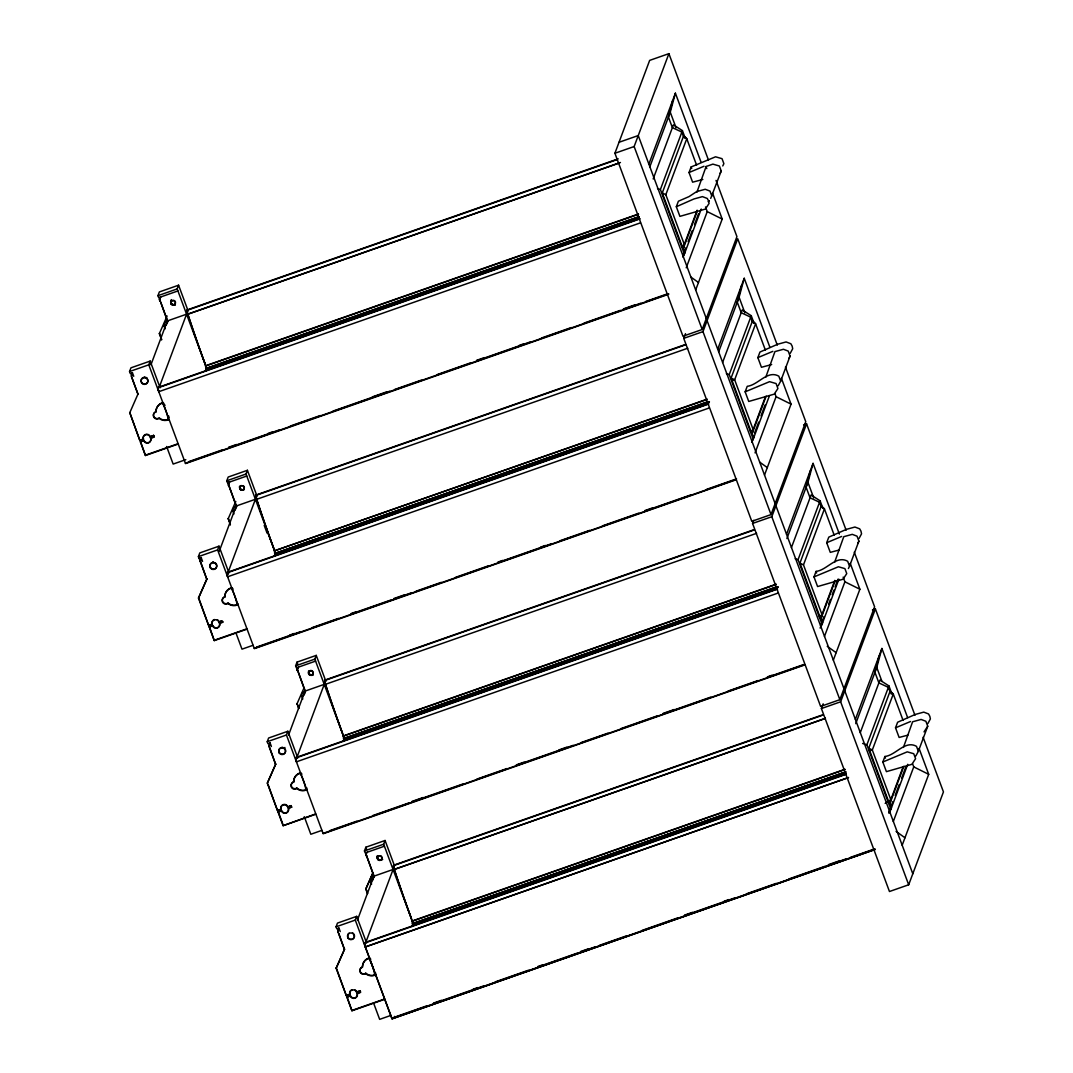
<?xml version="1.0" encoding="UTF-8"?>
<svg xmlns="http://www.w3.org/2000/svg" width="1073" height="1073" viewBox="0 0 1073 1073"><rect width="100%" height="100%" fill="white"/><g stroke="black" fill="none" stroke-linecap="round" stroke-linejoin="round"><path stroke-width="1.5" d="M169.145 419.57L168.072 419.945A9.053 8.879 20.5 0 1 159.22 418.43L159.099 418.309A3.621 3.554 20.5 0 1 153.747 417.048A3.621 3.554 20.5 0 1 155.692 412.086L156.242 409.631A9.053 8.879 20.5 0 1 162.023 402.871L161.875 403.26A9.053 8.879 20.5 0 0 156.095 410.034M227.945 603.402L227.865 603.469A3.621 3.554 20.5 0 1 222.58 602.141A3.621 3.554 20.5 0 1 224.539 597.165L224.928 595.126A9.053 8.879 20.5 0 1 230.708 588.353L230.936 588.098A9.053 1.14 70.7 0 1 234.41 594.992A9.053 1.14 70.7 0 1 236.972 604.327L236.959 605.145A9.053 8.879 20.5 0 1 228.053 603.509L228.2 603.12A9.053 8.879 20.5 0 0 237.093 604.743M224.847 597.098L225.075 594.724A9.053 8.879 20.5 0 1 230.856 587.95L231.741 587.87A9.053 1.14 70.7 0 1 233.082 589.171M293.68 782.19L293.761 780.205A9.053 8.879 20.5 0 1 299.541 773.445L299.689 773.043A9.053 8.879 20.5 0 0 293.908 779.816L293.372 782.257A3.621 3.554 20.5 0 0 291.413 787.233A3.621 3.554 20.5 0 0 296.698 788.548L296.886 788.601A9.053 8.879 20.5 0 0 305.792 790.224L306.811 789.755A9.053 1.14 70.7 0 0 306.704 787.797M365.611 973.573L365.531 973.64A3.621 3.554 20.5 0 1 360.246 972.326A3.621 3.554 20.5 0 1 362.205 967.35L362.594 965.298A9.053 8.879 20.5 0 1 368.374 958.524L368.602 958.283A9.053 1.14 70.7 0 1 372.076 965.177A9.053 1.14 70.7 0 1 374.638 974.499L374.625 975.317A9.053 8.879 20.5 0 1 365.719 973.694L365.759 973.184A9.053 8.879 20.5 0 0 374.772 974.928M362.513 967.283L362.741 964.909A9.053 8.879 20.5 0 1 368.522 958.135L369.407 958.055A9.053 1.14 70.7 0 1 370.762 959.342M131.402 376.315L137.961 394.153L131.483 376.677L132.435 372.814L133.736 376.301M131.483 375.161L132.341 372.707M200.182 561.031L201.174 557.799L200.195 560.267M247.072 629.113L214.278 640.608L209.235 627.034L212.642 625.841A3.621 3.554 20.5 0 0 217.282 628A3.621 3.554 20.5 0 0 219.429 623.453L222.795 622.273L222.285 620.891L218.905 622.072A3.621 3.554 20.5 0 0 214.265 619.912A3.621 3.554 20.5 0 0 212.119 624.459L208.712 625.653L198.478 598.104L206.794 579.246L200.316 561.769L201.268 557.906L202.569 561.38M384.738 999.285L351.944 1010.779L346.901 997.206L350.308 996.012A3.621 3.554 20.5 0 0 354.948 998.185A3.621 3.554 20.5 0 0 357.094 993.638L360.461 992.458L359.951 991.076L356.571 992.257A3.621 3.554 20.5 0 0 351.931 990.084A3.621 3.554 20.5 0 0 349.798 994.631L346.391 995.824L336.144 968.275L344.46 949.431L337.982 931.954L338.947 928.078L340.235 931.565M168.126 419.235L168.112 420.053L168.126 419.288A9.053 1.14 70.7 0 0 165.577 409.899A9.053 1.14 70.7 0 0 162.103 403.019L161.875 403.26M236.972 604.327L236.959 605.145L237.978 604.662A9.053 1.14 70.7 0 0 238.032 603.951M305.805 789.406L305.792 790.224L305.792 789.473A9.053 1.14 70.7 0 0 303.243 780.084A9.053 1.14 70.7 0 0 299.769 773.19L299.541 773.445M374.638 974.499L374.625 975.317L375.644 974.834A9.053 1.14 70.7 0 0 375.537 972.889M159.475 300.064L160.346 297.047L159.461 298.857M228.442 483.547L228.308 485.157M297.141 670.236L298.495 667.111M365.906 854.524L366.108 853.732L365.973 855.329M697.115 210.214L684.306 244.416L683.353 248.346L684.923 252.571L683.045 256.568M765.357 396.862L753.139 429.508L752.186 433.438L753.756 437.663L751.878 441.647M834.781 580.399L821.985 614.601L821.019 618.517L822.602 622.756L820.094 628.067M903.037 767.034L890.818 799.693L889.852 803.61L891.435 807.848L888.927 813.16M672.61 100.661L668.439 117.064L672.382 127.633L681.878 132.073L683.447 136.311L686.774 138.739L696.592 165.148M741.443 285.753L737.285 302.157L741.215 312.726L750.711 317.165L752.28 321.404L755.607 323.818L765.425 350.227M810.276 470.832L806.118 487.236L810.048 497.818L819.544 502.258L821.127 506.496L824.44 508.91L834.258 535.32M879.109 655.925L874.951 672.328L878.881 682.911L888.377 687.35L889.96 691.575L893.273 694.003L903.09 720.412M683.125 248.963L684.306 244.416L665.823 194.709L686.774 138.739L683.689 135.694L662.269 192.912L683.125 248.963L697.316 211.019M751.958 434.055L753.139 429.508L734.656 379.802L755.607 323.818L752.522 320.773L731.102 378.004L751.958 434.055L766.149 396.111M820.791 619.148L821.985 614.601L803.489 564.894L824.44 508.91L821.355 505.866L799.948 563.084L820.791 619.148L834.982 581.204M889.624 804.24L890.818 799.693L872.322 749.987L893.273 694.003L890.188 690.958L868.781 748.176L889.624 804.24L903.815 766.296M649.822 166.825L670.263 112.196L675.4 93.19L701.112 162.345M718.655 351.904L739.096 297.275L744.233 278.283L769.945 347.424M786.911 538.552L807.942 482.367L813.066 463.375L839.368 534.072M855.744 723.645L876.775 667.46L881.899 648.468L907.624 717.609M297.127 669.029L297.757 667.54L297.073 669.431M365.96 854.121L367.328 852.203M206.485 368.549L639.186 216.84M206.794 579.246L200.383 561.005M275.627 764.338L269.296 746.473L269.792 743.2L269.149 746.862L275.627 764.338L267.311 783.196L277.558 810.732L280.965 809.538A3.621 3.554 20.5 0 1 283.098 804.991A3.621 3.554 20.5 0 1 287.738 807.164L291.266 805.595L287.886 806.775A3.621 3.554 20.5 0 0 283.245 804.602A3.621 3.554 20.5 0 0 281.113 809.149L280.965 809.538M344.46 949.431L338.827 933.483M132.435 372.814L130.302 373.565L129.551 371.553L130.96 367.824L150.18 361.091L160.118 387.796M177.917 290.944L158.697 297.677L157.946 295.679L159.34 291.95L178.574 285.203L188.177 311.022M159.408 299.26L160.829 296.926M131.416 374.799L132.194 373.096M159.555 298.857L167.576 321.551M131.335 375.55L131.51 374.785M139.879 440.56L129.779 412.622L139.879 440.56L143.286 439.367A3.621 3.554 20.5 0 1 145.432 434.82A3.621 3.554 20.5 0 1 150.072 436.979L153.6 435.41L150.072 436.979M161.554 339.913L159.421 333.395L161.701 339.524M668.707 294.23L185.522 463.59L148.785 364.82L150.18 361.091M205.453 371.271L206.633 368.133L177.179 288.932L178.574 285.203M163.968 325.843C163.23 322.141 170.956 317.621 166.1 325.092L163.968 325.843L165.108 328.901M150.917 364.847L167.348 320.934L186.568 314.201L159.569 386.347M178.239 444.021L145.445 455.515L140.402 441.942L143.956 440.359A3.621 3.554 20.5 0 0 148.597 442.519A3.621 3.554 20.5 0 0 150.73 437.972L154.11 436.791L153.6 435.41M143.286 439.367L143.433 438.964A3.621 3.554 20.5 0 1 148.342 434.565M140.402 441.942L143.956 440.359M156.014 412.019L155.84 411.683A3.621 3.554 20.5 0 0 153.895 416.659A3.621 3.554 20.5 0 0 159.18 417.987L159.354 418.027A9.053 8.879 20.5 0 0 168.26 419.65M143.809 440.748A3.621 3.554 20.5 0 0 148.45 442.921A3.621 3.554 20.5 0 0 150.582 438.374L150.73 437.972M145.445 455.515L140.55 441.553M638.918 217.524L206.244 369.179L204.809 363.076A202.931 25.497 70.7 0 1 187.842 314.228L187.587 313.316A6.237 0.778 70.7 0 1 187.641 310.58M201.268 557.906L199.135 558.657L198.398 556.646L199.793 552.917L219.013 546.17L228.951 572.888M246.763 476.036L227.53 482.77L226.779 480.771L228.187 477.042L247.407 470.296L256.447 494.586M199.135 558.657L201.416 557.504M227.53 482.77L229.81 481.629M228.978 485.868L236.409 506.644M198.478 598.104L206.941 578.843M230.387 525.005L228.267 518.487L229.971 523.074M735.998 479.805L254.355 648.669L217.618 549.913L219.013 546.17M275.828 554.084L246.012 474.025L247.407 470.296M232.801 510.936C232.063 507.221 239.789 502.714 234.933 510.185L232.801 510.936L233.941 513.994M219.16 551.509L236.181 506.027L255.401 499.294L228.415 571.44M208.712 625.653L198.626 597.701M209.235 627.034L212.789 625.438A3.621 3.554 20.5 0 0 217.43 627.611A3.621 3.554 20.5 0 0 219.576 623.064L222.943 621.884M212.119 624.459L212.266 624.057A3.621 3.554 20.5 0 1 214.412 619.51M218.905 622.072L221.306 620.891M214.278 640.608L209.383 626.632M709.333 402.067L275.077 554.272L273.655 548.169A203.401 25.564 70.7 0 1 256.608 499.24L256.42 498.409A6.237 0.778 70.7 0 1 255.951 496.195M274.286 556.364L275.466 553.225L708.019 401.932M271.402 746.473L270.101 742.999L267.968 743.737L267.231 741.738L268.626 738.009L287.846 731.263L297.784 757.967M315.596 661.116L296.363 667.862L295.625 665.864L297.02 662.121L316.24 655.388L325.843 681.194M297.221 669.042L305.242 691.736M297.811 670.947L297.261 670.625M267.311 783.196L275.774 763.922M298.656 708.569L297.1 703.58L298.804 708.167M804.83 664.898L323.188 833.761L286.451 735.005L287.846 731.263M344.688 739.364L314.845 659.117L316.24 655.388M301.634 696.015C300.896 692.313 308.622 687.806 303.78 695.277L301.634 696.015L302.774 699.073M288.583 735.032L305.014 691.119L324.234 684.373L297.248 756.532M277.558 810.732L268.022 784.323M278.068 812.127L281.622 810.531A3.621 3.554 20.5 0 0 286.263 812.704A3.621 3.554 20.5 0 0 288.409 808.157L291.776 806.976L288.261 808.546A3.621 3.554 20.5 0 1 286.115 813.093A3.621 3.554 20.5 0 1 281.475 810.933L278.068 812.127L283.111 825.687L315.905 814.192M296.778 788.494L296.926 788.092A3.621 3.554 20.5 0 1 291.99 782.914M283.111 825.687L314.993 814.179M778.166 587.159L343.923 739.351L342.488 733.261A203.401 25.564 70.7 0 1 325.441 684.333A6.572 0.832 70.7 0 1 325.508 680.899M343.132 741.456L344.299 738.318L776.852 587.025M716.026 180.412L736.936 236.623L702.185 329.505L682.965 336.238L614.909 153.265L649.661 60.383L668.895 53.65L708.448 160.025M338.947 928.078L336.801 928.829L336.064 926.831L337.459 923.102L356.679 916.355L366.617 943.06M384.429 846.208L365.196 852.955L364.458 850.943L365.853 847.214L385.073 840.481L394.113 864.771M366.054 854.135L374.075 876.829M337.847 930.827L338.102 932.316M337.901 931.579L337.995 930.814M366.644 856.039L366.094 855.718M702.185 329.505L634.143 146.532L668.895 53.65M336.144 968.275L344.607 949.015M367.489 893.648L365.786 889.061L372.975 872.725M392.047 1018.8L875.233 849.44L392.021 1018.854L355.284 920.084L356.679 916.355M413.521 924.457L383.678 844.21L385.073 840.481M371.607 884.165L370.467 881.107L371.915 877.325L373.873 876.333M357.416 920.124L373.847 876.212L393.08 869.465L366.081 941.611M374.155 876.239L372.613 880.356L370.467 881.107M648.87 164.102L675.4 93.19M346.391 995.824L336.292 967.886M346.901 997.206L350.455 995.623A3.621 3.554 20.5 0 0 355.096 997.796A3.621 3.554 20.5 0 0 357.242 993.249L360.608 992.069L360.099 990.674M653.175 178.95L673.428 124.844L682.415 130.624L685.178 138.028M349.798 994.631L349.946 994.242A3.621 3.554 20.5 0 1 352.078 989.695M356.571 992.257L356.719 991.868A3.621 3.554 20.5 0 0 356.29 991.036M351.944 1010.779L347.048 996.817M682.991 257.064L684.386 254.019L660.391 189.505L682.415 130.624M676.325 206.727L693.936 198.961L702.453 196.627L707.241 198.451L708.529 200.799L709.092 203.414L705.377 209.061L679.906 216.37L676.325 206.727L678.391 201.228L689.027 196.6L696.685 191.598M702.828 179.486L692.608 182.182L689.027 172.538L691.119 166.959L715.543 156.806L722.035 158.67L723.873 163.646L722.773 165.953M845.417 772.801L412.756 924.443L411.321 918.354A203.401 25.564 70.7 0 1 394.274 869.425L394.086 868.58A6.237 0.778 70.7 0 1 394.421 866.273M411.965 926.549L413.132 923.41L845.685 772.104M696.927 192.174L706.101 166.503L712.888 164.129L719.379 166.007L721.23 170.969L710.728 198.357M681.637 246.616L684.306 244.416M394.515 1016.413L394.18 1017.298L427.336 1005.669M682.871 255.656L685.781 247.89M688.101 241.666L692.179 230.789M694.499 224.565L698.577 213.675M684.386 254.019L701.219 209.034M686.224 267.794L707.241 211.609L705.511 206.955M695.68 289.965L722.209 219.053L712.579 193.167M785.449 367.06L805.769 421.716L771.018 514.597L751.797 521.33L683.742 338.357L685.513 333.649M771.018 514.597L702.976 331.624L737.728 238.743L777.295 345.117M717.703 349.194L744.233 278.283M722.598 362.486L742.261 309.936L751.261 315.717L754.011 323.121M751.824 442.156L753.219 439.112L729.224 374.598L751.261 315.717M771.661 364.565L761.441 367.274L757.86 357.631L759.952 352.051L777.603 344.259L786.093 341.938L790.868 343.762L792.156 346.11L792.706 348.725L790.211 353.366M745.158 391.819L769.569 381.666L776.074 383.544L777.925 388.506L774.21 394.153L748.739 401.463L745.158 391.819L747.224 386.307C758.168 385.127 767.423 369.689 778.824 376.18L780.675 381.143L778.166 385.77M750.47 431.708L753.139 429.508M754.614 432.982L758.678 422.091M761.012 415.868L765.089 404.99M753.219 439.112L769.475 395.682M780.675 381.143L790.063 356.062L788.212 351.086L783.438 349.275L774.934 351.595L765.76 377.253M755.057 452.886L776.074 396.702L774.921 393.59M764.513 475.044L791.042 404.145L781.412 378.259M854.282 552.152L874.602 606.808L839.851 699.69L820.63 706.423L752.575 523.45L753.756 520.311M839.851 699.69L771.809 516.717L806.561 423.835L803.597 424.868M786.536 534.274L813.066 463.375M791.431 547.579L811.094 495.015L820.094 500.809L822.843 508.213M820.657 627.249L822.052 624.204L798.057 559.69L820.094 500.809M813.991 576.912L838.402 566.759L844.907 568.623L846.758 573.586L843.043 579.232L817.586 586.555L813.991 576.912L816.057 571.399C827.001 570.219 836.256 554.781 847.67 561.273L849.508 566.236L848.408 568.542M839.032 550.047L830.287 552.367L826.693 542.723L828.785 537.144L846.436 529.351L854.926 527.031L859.701 528.855L860.989 531.202L861.552 533.817L859.044 538.458M849.508 566.236L858.896 541.141L857.045 536.178L852.27 534.354L843.767 536.688L834.593 562.346M819.303 616.801L821.985 614.601M820.537 625.841L824.024 616.519M828.678 604.072L830.422 599.405M832.179 594.75L833.922 590.083M835.076 586.971L837.986 579.192M822.052 624.204L838.885 579.219M824.466 636.423L844.907 581.794L843.177 577.126M833.345 660.136L859.875 589.238L850.245 563.352M923.115 737.245L943.449 791.901L908.683 884.782L889.463 891.515L821.408 708.542L823.179 703.834M908.683 884.782L840.642 701.796L875.394 608.928L872.443 609.96M855.369 719.366L881.899 648.468M860.264 732.671L879.927 680.108L888.927 685.902L891.676 693.306M889.49 812.341L890.885 809.297L866.89 744.783L888.927 685.902M907.865 735.139L899.12 737.459L895.526 727.816L897.618 722.236L915.269 714.444L923.759 712.123L928.534 713.947L929.822 716.295L930.385 718.91L927.877 723.537M882.824 762.004L907.235 751.851L913.74 753.715L915.591 758.678L911.876 764.325L886.419 771.648L882.824 762.004L884.89 756.492C895.834 755.298 905.089 739.874 916.503 746.352L918.34 751.328L915.832 755.955M888.793 812.489L892.857 801.598M895.19 795.388L899.268 784.497M901.588 778.274L905.666 767.396M890.885 809.297L907.718 764.311M918.34 751.328L927.729 726.233L925.878 721.271L921.103 719.447L912.6 721.78L903.426 747.438M893.299 821.516L913.74 766.887L912.587 763.775M902.178 845.229L928.708 774.33L919.078 748.431M228.401 483.547L228.71 482.783L228.831 486.257L228.428 485.546M159.287 333.797L167.106 315.998M129.645 413.011L138.109 393.751M228.12 518.876L235.792 501.467M296.953 703.968L304.142 687.632M365.786 889.061L372.827 873.1M720.117 173.276L721.23 170.969M788.95 358.369L790.063 356.062M857.783 543.461L858.896 541.141M927.729 726.233L924.027 731.88M270.101 742.999L269.015 746.111M229.474 481.857L228.388 484.299L236.556 506.255M296.845 788.159L297.033 788.212A9.053 8.879 20.5 0 0 305.939 789.835M365.866 973.305L365.678 973.251A3.621 3.554 20.5 0 1 360.649 972.339A3.621 3.554 20.5 0 1 361.507 967.377M708.14 201.697L709.333 200.691M890.818 799.693L885.158 803.409M689.027 172.538L704.009 166.261M757.86 357.631L772.842 351.354M826.693 542.723L841.688 536.433M895.526 727.816L910.521 721.525M157.946 295.679L177.179 288.932M619.027 142.28L638.247 135.547L706.302 318.52M614.909 153.265L634.143 146.532M187.131 309.936L618.222 158.844M187.238 310.258L616.747 159.716M620.435 162.506L187.775 314.148A203.401 25.564 70.7 0 0 204.782 363.13M618.933 163.136L187.842 314.228A6.572 0.832 70.7 0 1 187.842 310.714M129.551 371.553L148.785 364.82M696.712 191.598L705.216 189.264L709.991 191.088L711.842 196.051M205.734 365.705L638.422 214.01M205.855 365.933L638.529 214.292M205.721 368.455L639.025 216.585M206.137 368.857L639.012 217.269M158.133 387.42L639.763 218.61M158.254 387.742L639.87 218.932M158.133 388.587A6.237 0.778 70.7 0 0 158.589 390.8L158.844 391.672L640.46 222.862M161.835 403.153L162.908 402.777A9.053 1.14 70.7 0 1 163.632 403.086M140.027 440.158L143.433 438.964M150.582 438.374L153.962 437.18L153.452 435.799M145.593 455.113L177.313 443.994M185.803 459.646L173.155 464.072L166.61 446.502M228.643 447.253L236.529 444.49M268.116 433.425L272.85 431.762M372.331 396.889L386.548 391.913M476.546 360.367L484.446 357.604M519.184 345.426L523.919 343.762M623.413 308.89L634.465 305.014M189.25 461.47L222.419 449.855M228.737 447.642L279.262 429.924M290.314 426.048L320.317 415.533M332.952 411.107L389.794 391.189M394.542 389.526L421.381 380.11M437.167 374.584L470.336 362.956M476.653 360.743L530.33 341.925M541.396 338.049L571.386 327.533M584.02 323.107L620.342 310.379M623.507 309.279L640.876 303.19M645.611 301.526L666.132 294.324M185.428 463.201L668.613 293.854M226.779 480.771L246.012 474.025M683.742 338.357L702.976 331.624M255.964 495.029L685.473 344.487M256.071 495.35L685.58 344.809M273.655 548.169A202.931 25.497 70.7 0 1 256.675 499.321L687.766 348.229M198.398 556.646L217.618 549.913M731.706 380.835L734.656 379.802L731.102 378.004M707.255 399.102L274.567 550.798L705.779 399.934M274.554 553.547L708.126 401.584M274.97 553.95L709.427 401.798M226.98 572.513L708.596 403.703M227.087 572.834L708.703 404.025M228.08 574.149A6.237 0.778 70.7 0 0 227.422 575.879L227.677 576.764L709.293 407.955M208.859 625.251L212.266 624.057M214.426 640.205L246.146 629.086M253.054 645.289L241.988 649.165L235.993 633.057M289.576 635.109L294.31 633.459M351.166 613.528L355.901 611.865M393.791 598.586L404.856 594.71M498.02 562.064L502.754 560.401M540.644 547.109L545.392 545.46M644.873 510.587L652.76 507.824M256.514 647.113L300.722 631.621M311.774 627.745L338.625 618.343M351.26 613.904L390.733 600.075M393.885 598.962L411.254 592.873M416.002 591.223L441.258 582.357M455.475 577.381L488.631 565.753M498.113 562.44L551.804 543.622M559.69 540.859L589.694 530.344M602.329 525.904L638.65 513.176M644.967 510.963L690.757 494.921M706.544 489.382L736.547 478.866M254.261 648.293L735.877 479.497M295.625 665.864L314.845 659.117M752.575 523.45L771.809 516.717M324.797 680.121L754.306 529.579M324.918 680.443L754.426 529.901M325.441 684.333L756.599 533.321M267.231 741.738L286.451 735.005M343.4 735.89L776.101 584.195M776.195 584.463L343.534 736.118L344.661 739.176M343.387 738.64L776.704 586.77M343.803 739.042L778.046 586.837M344.017 739.096L776.678 587.441M295.813 757.592L777.429 588.795M295.92 757.927L777.536 589.117M778.126 593.047L296.443 761.817A6.572 0.832 70.7 0 1 296.524 758.383M299.501 773.338L300.574 772.962M277.692 810.343L279.973 809.552M321.887 830.381L310.821 834.258L304.289 816.687M412.099 801.383L423.151 797.507M516.314 764.861L524.214 762.098M558.953 749.92L566.852 747.143M663.168 713.384L674.233 709.508M767.396 676.862L772.131 675.199M330.082 830.542L356.933 821.14M372.72 815.601L409.041 802.872M412.193 801.772L462.731 784.055M476.935 779.078L506.939 768.563M516.408 765.237L573.264 745.319M581.15 742.543L608.002 733.141M620.637 728.715L656.958 715.986M663.262 713.773L710.634 697.168M728.004 691.079L758.007 680.564M767.49 677.237L803.811 664.509M323.094 833.386L804.71 664.576M364.458 850.943L383.678 844.21M821.408 708.542L840.642 701.796M393.63 865.214L823.139 714.672M393.751 865.535L821.677 715.543M336.064 926.831L355.284 920.084M869.371 751.02L872.322 749.987L868.781 748.176M412.233 920.983L844.934 769.287M845.028 769.556L412.367 921.211L413.494 924.269M412.22 923.732L845.806 771.769M412.636 924.135L845.658 772.171M412.85 924.175L845.524 772.533M364.646 942.684L846.262 773.888M366.336 942.456L846.369 774.21M365.424 943.757A6.237 0.778 70.7 0 0 365.102 946.064L365.343 946.936L848.475 777.549L365.343 946.936L391.927 1018.478L875.125 849.119M346.539 995.436L349.946 994.242M356.719 991.868L358.972 991.076M352.092 1010.39L383.826 999.271M390.733 1015.474L379.654 1019.35L373.659 1003.242M433.559 1003.081L441.459 1000.318M473.045 989.239L477.78 987.589M537.788 966.558L542.522 964.895M580.413 951.617L588.312 948.84M684.641 915.081L692.528 912.318M724.114 901.24L728.849 899.59M828.329 864.717L839.381 860.841M433.653 1003.456L484.191 985.752M495.243 981.875L528.399 970.26M537.881 966.934L577.354 953.092M580.506 951.992L594.724 947.003M599.458 945.353L626.31 935.938M642.097 930.412L678.418 917.67M684.735 915.457L735.26 897.752M746.312 893.876L776.315 883.361M788.95 878.935L825.271 866.206M828.423 865.093L845.792 859.004M850.527 857.354L874.213 849.051M224.995 596.709L224.673 596.776A3.621 3.554 20.5 0 0 222.728 601.752A3.621 3.554 20.5 0 0 228.013 603.066M293.828 781.801L293.519 781.868A3.621 3.554 20.5 0 0 292.674 782.284M657.534 188.62L660.391 189.505M726.367 373.712L729.224 374.598M795.2 558.805L798.057 559.69M862.612 743.455L866.89 744.783M707.241 211.609L722.209 219.053M776.074 396.702L791.042 404.145M844.907 581.794L859.875 589.238M913.74 766.887L928.708 774.33M662.269 192.912L665.823 194.709M799.948 563.084L803.489 564.894M690.838 277.022L698.469 282.494M759.671 462.114L767.302 467.587M827.229 646.295L836.135 652.679M896.062 831.374L904.968 837.772M159.595 300.453L159.984 301.164L159.555 299.219M806.561 423.835L846.128 530.21M875.394 608.928L914.961 715.302M706.007 166.53L706.785 168.622M683.689 135.694L684.467 137.8M752.522 320.773L753.3 322.893M890.188 690.958L891.368 694.137M691.119 166.959L691.709 168.568M670.263 112.196L676.044 127.727M739.096 297.275L744.877 312.82M807.942 482.367L813.71 497.899M876.775 667.46L881.966 681.435M816.057 571.399L816.647 573.009M884.89 756.492L885.493 758.101M707.08 320.626L775.135 503.613M775.913 505.718L843.968 688.692M844.759 690.811L912.801 873.784M264.213 525.421L267.083 533.133M297.02 662.121L297.757 664.133M365.853 847.214L366.59 849.226M160.722 302.345L167.723 321.162M297.221 669.391L305.389 691.347M366.067 854.484L374.222 876.426M365.933 888.672L367.637 893.259M291.118 805.984L291.628 807.365M278.779 813.24L282.695 823.796M296.51 761.857L296.255 760.972A6.237 0.778 70.7 0 1 296.591 758.665M200.329 560.629L200.235 561.407M158.147 387.849A6.237 0.778 70.7 0 1 158.415 387.809M158.777 391.632A6.572 0.832 70.7 0 1 158.563 387.755M175.248 304.987A3.42 3.353 20.5 0 1 170.701 301.205M170.969 300.36A3.42 3.353 20.5 0 1 171.439 299.622M175.395 304.598A3.42 3.353 20.5 0 1 170.848 300.802M175.476 302.935A2.28 2.24 20.5 0 1 172.646 304.692A2.28 2.24 20.5 0 1 171.09 301.741A2.28 2.24 20.5 0 1 174.175 300.507M174.684 300.829A2.28 2.24 20.5 0 1 175.489 302.358M147.779 379.52A3.42 3.353 20.5 0 1 144.278 383.986A3.42 3.353 20.5 0 1 141.609 378.93A3.42 3.353 20.5 0 1 147.363 378.729M146.719 377.575A2.28 2.24 20.5 0 1 144.479 377.173M149.147 435.075A3.621 3.554 20.5 0 1 150.22 436.59M164.249 404.078A9.053 1.14 70.7 0 1 165.001 405.554M168.662 415.948A9.053 1.14 70.7 0 1 169.038 417.625M256.608 499.24A6.572 0.832 70.7 0 1 256.139 495.096M256.755 496.088A6.237 0.778 70.7 0 1 257.064 496.665M227.61 576.724A6.572 0.832 70.7 0 1 228.013 573.894M243.209 490.254A3.42 3.353 20.5 0 1 239.534 486.284M244.228 489.677A3.42 3.353 20.5 0 1 239.641 486.78M243.021 485.6A2.28 2.24 20.5 0 1 243.812 489.073A2.28 2.24 20.5 0 1 240.204 488.899A2.28 2.24 20.5 0 1 241.277 485.506M214.841 562.695A3.42 3.353 20.5 0 1 216.209 567.684A3.42 3.353 20.5 0 1 210.992 568.086A3.42 3.353 20.5 0 1 211.435 562.949M212.226 562.56A3.42 3.353 20.5 0 1 213.983 562.426M213.822 562.574A2.28 2.24 20.5 0 1 212.91 561.823M217.175 619.658A3.621 3.554 20.5 0 1 219.053 621.683M325.588 681.181A6.237 0.778 70.7 0 0 325.253 683.501L325.508 684.413A202.931 25.497 70.7 0 0 342.488 733.261M313.061 674.769A3.42 3.353 20.5 0 1 308.514 670.987M312.914 675.172A3.42 3.353 20.5 0 1 308.528 673.12M309.587 670.866A2.28 2.24 20.5 0 1 313.142 672.342A2.28 2.24 20.5 0 1 310.312 674.877A2.28 2.24 20.5 0 1 309.145 671.255M284.922 747.492A2.28 2.24 20.5 0 1 282.145 747.358M301.298 773.257A9.053 1.14 70.7 0 1 301.915 774.25M394.341 865.991A6.572 0.832 70.7 0 0 394.274 869.425A202.931 25.497 70.7 0 0 411.321 918.34M365.276 946.909A6.572 0.832 70.7 0 1 365.356 943.462M379.131 860.117A3.42 3.353 20.5 0 1 377.468 855.637M382.685 859.46A3.42 3.353 20.5 0 1 381.022 860.05M380.137 859.996A3.42 3.353 20.5 0 1 377.347 856.08M380.687 855.771A2.28 2.24 20.5 0 1 381.478 859.258A2.28 2.24 20.5 0 1 377.87 859.071A2.28 2.24 20.5 0 1 378.943 855.691M353.862 934.006A3.42 3.353 20.5 0 1 353.044 938.687A3.42 3.353 20.5 0 1 348.282 937.815A3.42 3.353 20.5 0 1 349.101 933.134M352.507 932.866A3.42 3.353 20.5 0 1 353.258 933.349M354.841 989.843A3.621 3.554 20.5 0 1 355.646 990.339M337.915 930.076L338.438 928.614L337.915 930.076M366.376 852.968L366.067 853.732L366.376 852.968M825.365 718.333L394.274 869.425L825.432 718.414M171.224 304.196A2.28 2.24 20.5 0 0 175.14 303.887A2.28 2.24 20.5 0 0 172.874 300.681A2.28 2.24 20.5 0 0 171.224 304.196M141.636 382.94A3.42 3.353 20.5 0 0 147.524 382.484A3.42 3.353 20.5 0 0 144.117 377.683A3.42 3.353 20.5 0 0 141.636 382.94M240.057 489.288A2.28 2.24 20.5 0 0 243.987 488.98A2.28 2.24 20.5 0 0 241.707 485.774A2.28 2.24 20.5 0 0 240.057 489.288M210.469 568.033A3.42 3.353 20.5 0 0 216.357 567.577A3.42 3.353 20.5 0 0 212.95 562.762A3.42 3.353 20.5 0 0 210.469 568.033M308.89 674.381A2.28 2.24 20.5 0 0 312.82 674.072A2.28 2.24 20.5 0 0 310.54 670.866A2.28 2.24 20.5 0 0 308.89 674.381M279.449 752.723A3.42 3.353 20.5 0 0 285.338 752.267A3.42 3.353 20.5 0 0 281.931 747.465A3.42 3.353 20.5 0 0 279.449 752.723M279.302 753.112A3.42 3.353 20.5 0 0 285.19 752.656A3.42 3.353 20.5 0 0 281.783 747.854A3.42 3.353 20.5 0 0 279.302 753.112M377.723 859.46A2.28 2.24 20.5 0 0 381.653 859.165A2.28 2.24 20.5 0 0 379.373 855.959A2.28 2.24 20.5 0 0 377.723 859.46M348.135 938.204A3.42 3.353 20.5 0 0 354.023 937.748A3.42 3.353 20.5 0 0 350.616 932.947A3.42 3.353 20.5 0 0 348.135 938.204"/></g></svg>
